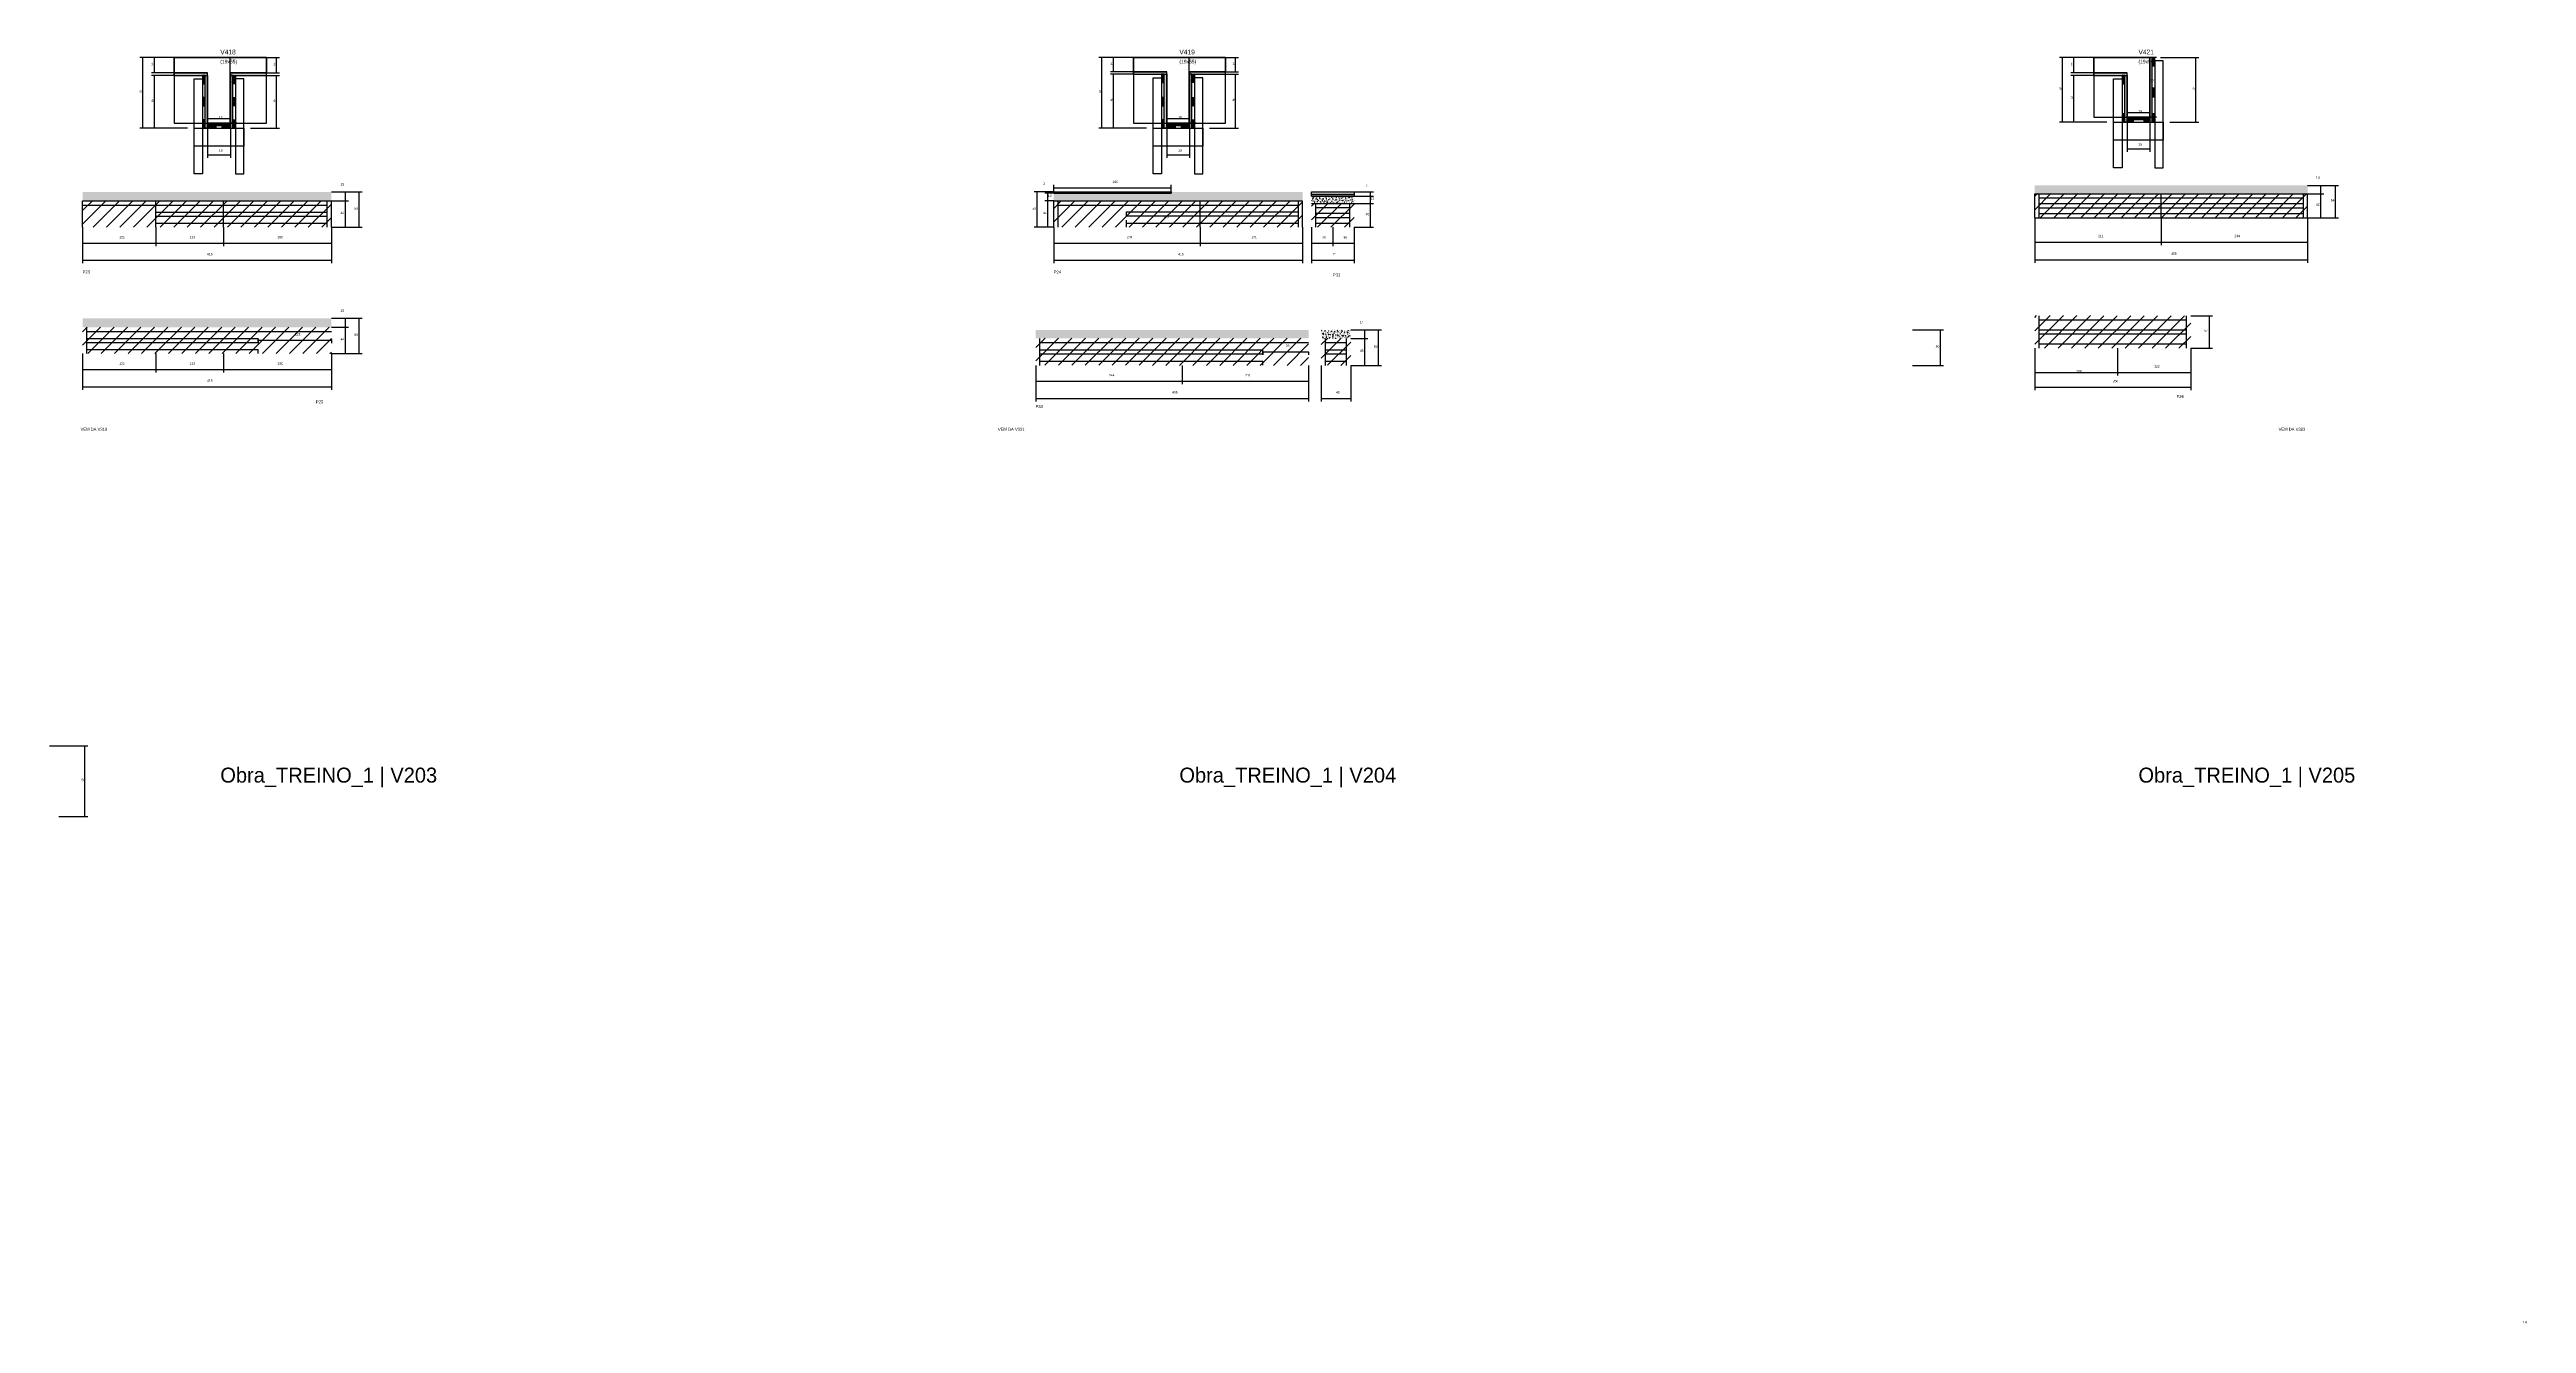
# Model space of a CAD drawing. Header units: metres. Extents: x -65046 to 21926, y -45195 to 1016.
# Drawn here: x 10915 to 15047, y -10912 to -8787 of the extents above; entities that cross this region are included whole.
import ezdxf

# ---------------------------------------------------------------- set-up
doc = ezdxf.new("R2010")
doc.units = ezdxf.units.M
for name, color, linetype in [('CONCRETO', 251, 'Continuous'), ('COTA', 241, 'Continuous'), ('Hachura', 253, 'Continuous'), ('LABEL_ID', 3, 'Continuous'), ('Madeira', 126, 'Continuous'), ('NOMENCLATURA', 7, 'Continuous'), ('Painéis', 200, 'Continuous'), ('REAPROVEITAMENTO', 251, 'Continuous'), ('SARR_2.2x7', 40, 'Continuous'), ('SARR_3.5x7', 81, 'Continuous'), ('SARR_EDITAR', 141, 'Continuous'), ('Texto Seção', 7, 'Continuous')]:
    doc.layers.add(name, color=color, linetype=linetype)

msp = doc.modelspace()

# ---------------------------------------------------------------- hatches: boundary and pattern name
at = {"layer": 'COTA'}
h = msp.add_hatch(dxfattribs=at)
h.set_pattern_fill('AR-CONC', scale=0.03)
h.paths.add_polyline_path([(11385.3, -9039.5), (11385.3, -9024.5), (11385.3, -9024.5), (10970.1, -9024.5), (10970.1, -9024.5), (10970.3, -9039.5), (10970.3, -9039.5), (11385.3, -9039.5)])
h = msp.add_hatch(dxfattribs=at)
h.set_pattern_fill('AR-CONC', scale=0.03)
h.paths.add_polyline_path([(12786.5, -9026.5), (12590.5, -9026.5), (12590.5, -9026.5), (12590.5, -9039.5), (12590.5, -9039.5), (13005.5, -9039.5), (13005.5, -9039.5), (13005.5, -9024.5), (13005.5, -9024.5), (12786.5, -9024.5), (12786.5, -9024.5), (12786.5, -9026.5)])
h = msp.add_hatch(dxfattribs=at)
h.set_pattern_fill('AR-CONC', scale=0.03)
h.paths.add_polyline_path([(13091.5, -9043.5), (13091.5, -9031.5), (13091.5, -9031.5), (13020.5, -9031.5), (13020.5, -9031.5), (13020.5, -9043.5), (13020.5, -9043.5), (13091.5, -9043.5)])
h = msp.add_hatch(dxfattribs=at)
h.set_pattern_fill('AR-CONC', scale=0.03)
h.paths.add_polyline_path([(14682.1, -9027.5), (14682.1, -9013.5), (14682.1, -9013.5), (14227.1, -9013.5), (14227.1, -9013.5), (14227.1, -9027.5), (14227.1, -9027.5), (14682.1, -9027.5)])
h = msp.add_hatch(dxfattribs=at)
h.set_pattern_fill('AR-CONC', scale=0.03)
h.paths.add_polyline_path([(11385.3, -9250.3), (11385.3, -9235.3), (11385.3, -9235.3), (10970.1, -9235.3), (10970.1, -9235.3), (10970.3, -9250.3), (10970.3, -9250.3), (11385.3, -9250.3)])
h = msp.add_hatch(dxfattribs=at)
h.set_pattern_fill('AR-CONC', scale=0.03)
h.paths.add_polyline_path([(13015.4, -9268.8), (13015.4, -9254.8), (13015.4, -9254.8), (12560.1, -9254.8), (12560.1, -9254.8), (12560.4, -9268.8), (12560.4, -9268.8), (13015.4, -9268.8)])
h = msp.add_hatch(dxfattribs=at)
h.set_pattern_fill('AR-CONC', scale=0.03)
h.paths.add_polyline_path([(13085.8, -9268.8), (13085.8, -9254.8), (13085.8, -9254.8), (13036.8, -9254.8), (13036.8, -9254.8), (13036.8, -9268.8), (13036.8, -9268.8), (13085.8, -9268.8)])
at = {"layer": 'Hachura'}
h = msp.add_hatch(color=8, dxfattribs=at)
h.dxf.hatch_style = 1
h.paths.add_polyline_path([(14423, -8800), (14419, -8800), (14419, -8800), (14419, -8908), (14419, -8908), (14423, -8908), (14423, -8908), (14423, -8800)])
h = msp.add_hatch(dxfattribs=at)
h.set_pattern_fill('ANSI31', scale=0.5)
h.paths.add_polyline_path([(14423, -8814), (14427.4, -8814), (14427.4, -8814), (14427.4, -8800), (14427.4, -8800), (14423, -8800), (14423, -8800), (14423, -8814)])
h = msp.add_hatch(color=8, dxfattribs=at)
h.dxf.hatch_style = 1
h.paths.add_polyline_path([(11178.8, -8830), (11178.8, -8826), (11178.8, -8826), (11123.2, -8826), (11123.2, -8826), (11123.2, -8830), (11123.2, -8830), (11178.8, -8830)])
h = msp.add_hatch(dxfattribs=at)
h.set_pattern_fill('ANSI31', scale=0.5)
h.paths.add_polyline_path([(11170.4, -8844), (11174.8, -8844), (11174.8, -8844), (11174.8, -8830), (11174.8, -8830), (11170.4, -8830), (11170.4, -8830), (11170.4, -8844)])
h = msp.add_hatch(color=8, dxfattribs=at)
h.dxf.hatch_style = 1
h.paths.add_polyline_path([(11174.8, -8830), (11178.8, -8830), (11178.8, -8830), (11178.8, -8918), (11178.8, -8918), (11174.8, -8918), (11174.8, -8918), (11174.8, -8830)])
h = msp.add_hatch(color=8, dxfattribs=at)
h.dxf.hatch_style = 1
h.paths.add_polyline_path([(11276.8, -8830), (11276.8, -8826), (11276.8, -8826), (11216.8, -8826), (11216.8, -8826), (11216.8, -8830), (11216.8, -8830), (11276.8, -8830)])
h = msp.add_hatch(color=8, dxfattribs=at)
h.dxf.hatch_style = 1
h.paths.add_polyline_path([(11220.8, -8828), (11216.8, -8828), (11216.8, -8828), (11216.8, -8918), (11216.8, -8918), (11220.8, -8918), (11220.8, -8918), (11220.8, -8828)])
h = msp.add_hatch(dxfattribs=at)
h.set_pattern_fill('ANSI31', scale=0.5)
h.paths.add_polyline_path([(11225.2, -8844), (11220.8, -8844), (11220.8, -8844), (11220.8, -8830), (11220.8, -8830), (11225.2, -8830), (11225.2, -8830), (11225.2, -8844)])
h = msp.add_hatch(color=8, dxfattribs=at)
h.dxf.hatch_style = 1
h.paths.add_polyline_path([(12778.8, -8828), (12778.8, -8824), (12778.8, -8824), (12723.2, -8824), (12723.2, -8824), (12723.2, -8828), (12723.2, -8828), (12778.8, -8828)])
h = msp.add_hatch(dxfattribs=at)
h.set_pattern_fill('ANSI31', scale=0.5)
h.paths.add_polyline_path([(12770.4, -8842), (12774.8, -8842), (12774.8, -8842), (12774.8, -8828), (12774.8, -8828), (12770.4, -8828), (12770.4, -8828), (12770.4, -8842)])
h = msp.add_hatch(color=8, dxfattribs=at)
h.dxf.hatch_style = 1
h.paths.add_polyline_path([(12774.8, -8828), (12778.8, -8828), (12778.8, -8828), (12778.8, -8918), (12778.8, -8918), (12774.8, -8918), (12774.8, -8918), (12774.8, -8828)])
h = msp.add_hatch(color=8, dxfattribs=at)
h.dxf.hatch_style = 1
h.paths.add_polyline_path([(12876.8, -8828), (12876.8, -8824), (12876.8, -8824), (12816.8, -8824), (12816.8, -8824), (12816.8, -8828), (12816.8, -8828), (12876.8, -8828)])
h = msp.add_hatch(color=8, dxfattribs=at)
h.dxf.hatch_style = 1
h.paths.add_polyline_path([(12820.8, -8828), (12816.8, -8828), (12816.8, -8828), (12816.8, -8918), (12816.8, -8918), (12820.8, -8918), (12820.8, -8918), (12820.8, -8828)])
h = msp.add_hatch(dxfattribs=at)
h.set_pattern_fill('ANSI31', scale=0.5)
h.paths.add_polyline_path([(12825.2, -8842), (12820.8, -8842), (12820.8, -8842), (12820.8, -8828), (12820.8, -8828), (12825.2, -8828), (12825.2, -8828), (12825.2, -8842)])
h = msp.add_hatch(color=8, dxfattribs=at)
h.dxf.hatch_style = 1
h.paths.add_polyline_path([(14381, -8830), (14381, -8826), (14381, -8826), (14325.4, -8826), (14325.4, -8826), (14325.4, -8830), (14325.4, -8830), (14381, -8830)])
h = msp.add_hatch(dxfattribs=at)
h.set_pattern_fill('ANSI31', scale=0.5)
h.paths.add_polyline_path([(14372.6, -8844), (14377, -8844), (14377, -8844), (14377, -8830), (14377, -8830), (14372.6, -8830), (14372.6, -8830), (14372.6, -8844)])
h = msp.add_hatch(color=8, dxfattribs=at)
h.dxf.hatch_style = 1
h.paths.add_polyline_path([(14381, -8830), (14377, -8830), (14377, -8830), (14377, -8908), (14377, -8908), (14381, -8908), (14381, -8908), (14381, -8830)])
h = msp.add_hatch(dxfattribs=at)
h.set_pattern_fill('ANSI31', scale=0.5)
h.paths.add_polyline_path([(11170.4, -8881), (11174.8, -8881), (11174.8, -8881), (11174.8, -8867), (11174.8, -8867), (11170.4, -8867), (11170.4, -8867), (11170.4, -8881)])
h = msp.add_hatch(dxfattribs=at)
h.set_pattern_fill('ANSI31', scale=0.5)
h.paths.add_polyline_path([(11225.2, -8881), (11220.8, -8881), (11220.8, -8881), (11220.8, -8867), (11220.8, -8867), (11225.2, -8867), (11225.2, -8867), (11225.2, -8881)])
h = msp.add_hatch(dxfattribs=at)
h.set_pattern_fill('ANSI31', scale=0.5)
h.paths.add_polyline_path([(12770.4, -8881), (12774.8, -8881), (12774.8, -8881), (12774.8, -8867), (12774.8, -8867), (12770.4, -8867), (12770.4, -8867), (12770.4, -8881)])
h = msp.add_hatch(dxfattribs=at)
h.set_pattern_fill('ANSI31', scale=0.5)
h.paths.add_polyline_path([(12825.2, -8881), (12820.8, -8881), (12820.8, -8881), (12820.8, -8867), (12820.8, -8867), (12825.2, -8867), (12825.2, -8867), (12825.2, -8881)])
h = msp.add_hatch(dxfattribs=at)
h.set_pattern_fill('ANSI31', scale=0.5)
h.paths.add_polyline_path([(14423, -8865.6), (14427.4, -8865.6), (14427.4, -8865.6), (14427.4, -8851.6), (14427.4, -8851.6), (14423, -8851.6), (14423, -8851.6), (14423, -8865.6)])
h = msp.add_hatch(dxfattribs=at)
h.set_pattern_fill('ANSI31', scale=0.5)
h.paths.add_polyline_path([(11170.4, -8918), (11174.8, -8918), (11174.8, -8918), (11174.8, -8904), (11174.8, -8904), (11170.4, -8904), (11170.4, -8904), (11170.4, -8918)])
h = msp.add_hatch(color=8, dxfattribs=at)
h.dxf.hatch_style = 1
h.paths.add_polyline_path([(11216.8, -8913.6), (11216.8, -8910), (11216.8, -8910), (11178.8, -8910), (11178.8, -8910), (11178.8, -8913.6), (11178.8, -8913.6), (11216.8, -8913.6)])
h = msp.add_hatch(dxfattribs=at)
h.set_pattern_fill('ANSI31', scale=0.5)
h.paths.add_polyline_path([(11178.8, -8918), (11178.8, -8913.6), (11178.8, -8913.6), (11192.8, -8913.6), (11192.8, -8913.6), (11192.8, -8918), (11192.8, -8918), (11178.8, -8918)])
h = msp.add_hatch(dxfattribs=at)
h.set_pattern_fill('ANSI31', scale=0.5)
h.paths.add_polyline_path([(11216.8, -8918), (11216.8, -8913.6), (11216.8, -8913.6), (11202.8, -8913.6), (11202.8, -8913.6), (11202.8, -8918), (11202.8, -8918), (11216.8, -8918)])
h = msp.add_hatch(dxfattribs=at)
h.set_pattern_fill('ANSI31', scale=0.5)
h.paths.add_polyline_path([(11225.2, -8918), (11220.8, -8918), (11220.8, -8918), (11220.8, -8904), (11220.8, -8904), (11225.2, -8904), (11225.2, -8904), (11225.2, -8918)])
h = msp.add_hatch(dxfattribs=at)
h.set_pattern_fill('ANSI31', scale=0.5)
h.paths.add_polyline_path([(12770.4, -8918), (12774.8, -8918), (12774.8, -8918), (12774.8, -8904), (12774.8, -8904), (12770.4, -8904), (12770.4, -8904), (12770.4, -8918)])
h = msp.add_hatch(color=8, dxfattribs=at)
h.dxf.hatch_style = 1
h.paths.add_polyline_path([(12816.8, -8913.6), (12816.8, -8910), (12816.8, -8910), (12778.8, -8910), (12778.8, -8910), (12778.8, -8913.6), (12778.8, -8913.6), (12816.8, -8913.6)])
h = msp.add_hatch(dxfattribs=at)
h.set_pattern_fill('ANSI31', scale=0.5)
h.paths.add_polyline_path([(12778.8, -8918), (12778.8, -8913.6), (12778.8, -8913.6), (12792.8, -8913.6), (12792.8, -8913.6), (12792.8, -8918), (12792.8, -8918), (12778.8, -8918)])
h = msp.add_hatch(dxfattribs=at)
h.set_pattern_fill('ANSI31', scale=0.5)
h.paths.add_polyline_path([(12816.8, -8918), (12816.8, -8913.6), (12816.8, -8913.6), (12802.8, -8913.6), (12802.8, -8913.6), (12802.8, -8918), (12802.8, -8918), (12816.8, -8918)])
h = msp.add_hatch(dxfattribs=at)
h.set_pattern_fill('ANSI31', scale=0.5)
h.paths.add_polyline_path([(12825.2, -8918), (12820.8, -8918), (12820.8, -8918), (12820.8, -8904), (12820.8, -8904), (12825.2, -8904), (12825.2, -8904), (12825.2, -8918)])
h = msp.add_hatch(dxfattribs=at)
h.set_pattern_fill('ANSI31', scale=0.5)
h.paths.add_polyline_path([(14372.6, -8908), (14377, -8908), (14377, -8908), (14377, -8894), (14377, -8894), (14372.6, -8894), (14372.6, -8894), (14372.6, -8908)])
h = msp.add_hatch(color=8, dxfattribs=at)
h.dxf.hatch_style = 1
h.paths.add_polyline_path([(14419, -8903.6), (14419, -8900), (14419, -8900), (14381, -8900), (14381, -8900), (14381, -8903.6), (14381, -8903.6), (14419, -8903.6)])
h = msp.add_hatch(dxfattribs=at)
h.set_pattern_fill('ANSI31', scale=0.5)
h.paths.add_polyline_path([(14381, -8908), (14381, -8903.6), (14381, -8903.6), (14391, -8903.6), (14391, -8903.6), (14391, -8908), (14391, -8908), (14381, -8908)])
h = msp.add_hatch(dxfattribs=at)
h.set_pattern_fill('ANSI31', scale=0.5)
h.paths.add_polyline_path([(14419, -8908), (14419, -8903.6), (14419, -8903.6), (14409, -8903.6), (14409, -8903.6), (14409, -8908), (14409, -8908), (14419, -8908)])
h = msp.add_hatch(dxfattribs=at)
h.set_pattern_fill('ANSI31', scale=0.5)
h.paths.add_polyline_path([(14423, -8908), (14427.4, -8908), (14427.4, -8908), (14427.4, -8894), (14427.4, -8894), (14423, -8894), (14423, -8894), (14423, -8908)])
at = {"layer": 'REAPROVEITAMENTO'}
h = msp.add_hatch(dxfattribs=at)
h.set_pattern_fill('ANSI31', scale=5)
h.paths.add_polyline_path([(11385.3, -9083.4), (11385.3, -9039.4), (11385.3, -9039.4), (10970.3, -9039.2), (10970.3, -9039.2), (10970.3, -9083.2), (10970.3, -9083.2), (11385.3, -9083.4)])
h = msp.add_hatch(dxfattribs=at)
h.set_pattern_fill('ANSI31', scale=5)
h.paths.add_polyline_path([(13005.5, -9083.5), (13005.5, -9039.5), (13005.5, -9039.5), (12590.5, -9039.5), (12590.5, -9039.5), (12590.5, -9083.5), (12590.5, -9083.5), (13005.5, -9083.5)])
h = msp.add_hatch(dxfattribs=at)
h.set_pattern_fill('ANSI31', scale=5)
h.paths.add_polyline_path([(13091.5, -9083.5), (13091.5, -9043.6), (13091.5, -9043.6), (13020.5, -9043.4), (13020.5, -9043.4), (13020.5, -9083.4), (13020.5, -9083.4), (13091.5, -9083.5)])
h = msp.add_hatch(dxfattribs=at)
h.set_pattern_fill('ANSI31', scale=5)
h.paths.add_polyline_path([(14227.1, -9067.4), (14227.1, -9027.3), (14227.1, -9027.3), (14682.1, -9027.5), (14682.1, -9027.5), (14682.1, -9067.6), (14682.1, -9067.6), (14227.1, -9067.4)])
h = msp.add_hatch(dxfattribs=at)
h.set_pattern_fill('ANSI31', scale=5)
h.paths.add_polyline_path([(11385.3, -9294.3), (11385.3, -9250.3), (11385.3, -9250.3), (10970.3, -9250.1), (10970.3, -9250.1), (10970.3, -9294.1), (10970.3, -9294.1), (11385.3, -9294.3)])
h = msp.add_hatch(dxfattribs=at)
h.set_pattern_fill('ANSI31', scale=5)
h.paths.add_polyline_path([(14227.1, -9284.9), (14227.1, -9230.8), (14227.1, -9230.8), (14487.1, -9231.1), (14487.1, -9231.1), (14487.1, -9285.2), (14487.1, -9285.2), (14227.1, -9284.9)])
h = msp.add_hatch(dxfattribs=at)
h.set_pattern_fill('ANSI31', scale=5)
h.paths.add_polyline_path([(13015.4, -9313.9), (13015.4, -9268.7), (13015.4, -9268.7), (12560.4, -9268.5), (12560.4, -9268.5), (12560.4, -9313.7), (12560.4, -9313.7), (13015.4, -9313.9)])
h = msp.add_hatch(dxfattribs=at)
h.set_pattern_fill('ANSI31', scale=5)
h.paths.add_polyline_path([(13085.8, -9313.9), (13085.8, -9268.7), (13085.8, -9268.7), (13036.8, -9268.5), (13036.8, -9268.5), (13036.8, -9313.7), (13036.8, -9313.7), (13085.8, -9313.9)])

# ---------------------------------------------------------------- linework, layer by layer
at = {"layer": 'CONCRETO'}
for points in [[(11123.2, -8826), (11123.2, -8800), (11276.8, -8800), (11276.8, -8826), (11216.8, -8826), (11216.8, -8910), (11178.8, -8910), (11178.8, -8826)], [(11123.2, -8910), (11276.8, -8910), (11276.8, -8800), (11123.2, -8800)], [(12723.2, -8824), (12723.2, -8800), (12876.8, -8800), (12876.8, -8824), (12816.8, -8824), (12816.8, -8910), (12778.8, -8910), (12778.8, -8824)], [(12723.2, -8910), (12876.8, -8910), (12876.8, -8800), (12723.2, -8800)], [(14325.4, -8826), (14325.4, -8800), (14381, -8800), (14381, -8800), (14419, -8800), (14419, -8900), (14381, -8900), (14381, -8826)], [(14325.4, -8900), (14419, -8900), (14419, -8800), (14325.4, -8800)]]:
    msp.add_lwpolyline(points, close=True, dxfattribs=at)
at = {"layer": 'COTA'}
for p, q in [((11123.2, -8800), (11065.8, -8800)), ((11070.8, -8918), (11070.8, -8800)), ((11123.2, -8800), (11085.1, -8800)), ((11090.1, -8826), (11090.1, -8800)), ((11227.8, -8800), (11211.3, -8800)), ((11216.3, -8910), (11216.3, -8800)), ((11276.8, -8800), (11298.7, -8800)), ((11293.7, -8826), (11293.7, -8800)), ((12723.2, -8800), (12665.8, -8800)), ((12670.8, -8918), (12670.8, -8800)), ((12723.2, -8800), (12685.1, -8800)), ((12690.1, -8824), (12690.1, -8800)), ((12827.8, -8800), (12811.3, -8800)), ((12816.3, -8910), (12816.3, -8800)), ((12876.8, -8800), (12898.7, -8800)), ((12893.7, -8824), (12893.7, -8800)), ((14373, -8800), (14268, -8800)), ((14273, -8908), (14273, -8800)), ((14325.4, -8800), (14287.3, -8800)), ((14292.3, -8826), (14292.3, -8800)), ((14430, -8800), (14414, -8800)), ((14419, -8900), (14419, -8800)), ((14437, -8800), (14500.8, -8800)), ((14495.8, -8908), (14495.8, -8800)), ((11123.2, -8826), (11085.1, -8826)), ((11123.2, -8830), (11085.1, -8830)), ((11090.1, -8918), (11090.1, -8830)), ((11276.8, -8826), (11298.7, -8826)), ((11276.8, -8830), (11298.7, -8830)), ((11293.7, -8918), (11293.7, -8830)), ((12723.2, -8824), (12685.1, -8824)), ((12723.2, -8828), (12685.1, -8828)), ((12690.1, -8918), (12690.1, -8828)), ((12876.8, -8824), (12898.7, -8824)), ((12876.8, -8828), (12898.7, -8828)), ((12893.7, -8918), (12893.7, -8828)), ((14325.4, -8826), (14287.3, -8826)), ((14325.4, -8830), (14287.3, -8830)), ((14292.3, -8908), (14292.3, -8830)), ((11145.2, -8918), (11065.8, -8918)), ((11145.2, -8918), (11085.1, -8918)), ((11178.8, -8918), (11178.8, -8897)), ((11178.8, -8902), (11216.8, -8902)), ((11178.8, -8918), (11178.8, -8967.7)), ((11227.8, -8910), (11211.3, -8910)), ((11216.8, -8918), (11216.8, -8897)), ((11216.8, -8918), (11216.8, -8967.7)), ((11250.4, -8918), (11298.7, -8918)), ((12745.2, -8918), (12665.8, -8918)), ((12745.2, -8918), (12685.1, -8918)), ((12778.8, -8918), (12778.8, -8897)), ((12778.8, -8902), (12816.8, -8902)), ((12778.8, -8918), (12778.8, -8967.7)), ((12827.8, -8910), (12811.3, -8910)), ((12816.8, -8918), (12816.8, -8897)), ((12816.8, -8918), (12816.8, -8967.7)), ((12850.4, -8918), (12898.7, -8918)), ((14347.4, -8908), (14268, -8908)), ((14347.4, -8908), (14287.3, -8908)), ((14381, -8908), (14381, -8887)), ((14381, -8892), (14419, -8892)), ((14381, -8908), (14381, -8957.7)), ((14430, -8900), (14414, -8900)), ((14419, -8908), (14419, -8887)), ((14419, -8908), (14419, -8957.7)), ((14452.6, -8908), (14500.8, -8908)), ((11178.8, -8962.7), (11216.8, -8962.7)), ((12778.8, -8962.7), (12816.8, -8962.7)), ((14381, -8952.7), (14419, -8952.7)), ((11385.3, -9024.5), (11413.7, -9024.5)), ((11385.3, -9024.5), (11436.8, -9024.5)), ((11385.3, -9039.5), (11413.7, -9039.5)), ((11385.3, -9039.5), (11413.7, -9039.5)), ((11408.7, -9039.5), (11408.7, -9024.5)), ((11408.7, -9083.5), (11408.7, -9039.5)), ((11431.8, -9083.5), (11431.8, -9024.5)), ((12590.5, -9024.5), (12557.8, -9024.5)), ((12562.8, -9083.5), (12562.8, -9024.5)), ((12590.5, -9024.5), (12575.8, -9024.5)), ((12590.5, -9026.5), (12575.8, -9026.5)), ((12590.5, -9026.5), (12575.8, -9026.5)), ((12590.5, -9039.5), (12575.8, -9039.5)), ((12590.5, -9039.5), (12575.8, -9039.5)), ((12580.8, -9026.5), (12580.8, -9024.5)), ((12580.8, -9039.5), (12580.8, -9026.5)), ((12580.8, -9083.5), (12580.8, -9039.5)), ((12590.5, -9024.5), (12590.5, -9012.8)), ((12590.5, -9017.8), (12786.5, -9017.8)), ((12786.5, -9024.5), (12786.5, -9012.8)), ((13091.5, -9024.5), (13123.8, -9024.5)), ((13091.5, -9031.5), (13123.8, -9031.5)), ((13091.5, -9031.5), (13123.8, -9031.5)), ((13091.5, -9043.5), (13123.8, -9043.5)), ((13091.5, -9043.5), (13123.8, -9043.5)), ((13118.8, -9031.5), (13118.8, -9024.5)), ((13118.8, -9043.5), (13118.8, -9031.5)), ((13118.8, -9083.5), (13118.8, -9043.5)), ((14682.1, -9013.5), (14709.2, -9013.5)), ((14682.1, -9013.5), (14733.9, -9013.5)), ((14682.1, -9027.5), (14709.2, -9027.5)), ((14682.1, -9027.5), (14709.2, -9027.5)), ((14704.2, -9027.5), (14704.2, -9013.5)), ((14704.2, -9067.5), (14704.2, -9027.5)), ((14728.9, -9067.5), (14728.9, -9013.5)), ((10970.3, -9083.5), (10970.3, -9115)), ((10970.3, -9083.5), (10970.3, -9143.5)), ((11092.3, -9083.5), (11092.3, -9115)), ((11092.3, -9083.5), (11092.3, -9115)), ((11205.3, -9083.5), (11205.3, -9115)), ((11205.3, -9083.5), (11205.3, -9115)), ((11385.3, -9083.5), (11385.3, -9115)), ((11385.3, -9083.5), (11385.3, -9143.5)), ((11385.3, -9083.5), (11413.7, -9083.5)), ((11385.3, -9083.5), (11436.8, -9083.5)), ((12590.5, -9083.5), (12557.8, -9083.5)), ((12590.5, -9083.5), (12575.8, -9083.5)), ((12590.5, -9083.5), (12590.5, -9115)), ((12590.5, -9083.5), (12590.5, -9143.5)), ((12711.5, -9076.5), (12711.5, -9071.5)), ((12711.5, -9076.5), (12834.5, -9076.5)), ((12834.5, -9076.5), (12834.5, -9071.5)), ((12834.5, -9083.5), (12834.5, -9115)), ((12834.5, -9083.5), (12834.5, -9115)), ((13005.5, -9083.5), (13005.5, -9115)), ((13005.5, -9083.5), (13005.5, -9143.5)), ((13020.5, -9083.5), (13020.5, -9115)), ((13020.5, -9083.5), (13020.5, -9143.5)), ((13056, -9083.5), (13056, -9115)), ((13056, -9083.5), (13056, -9115)), ((13091.5, -9083.5), (13091.5, -9115)), ((13091.5, -9083.5), (13091.5, -9143.5)), ((13091.5, -9083.5), (13123.8, -9083.5)), ((14227.1, -9067.5), (14227.1, -9113.1)), ((14227.1, -9067.5), (14227.1, -9142.6)), ((14438.1, -9067.5), (14438.1, -9113.1)), ((14438.1, -9067.5), (14438.1, -9113.1)), ((14682.1, -9067.5), (14682.1, -9113.1)), ((14682.1, -9067.5), (14682.1, -9142.6)), ((14682.1, -9067.5), (14709.2, -9067.5)), ((14682.1, -9067.5), (14733.9, -9067.5)), ((10970.3, -9110), (11092.3, -9110)), ((11092.3, -9110), (11205.3, -9110)), ((11205.3, -9110), (11385.3, -9110)), ((12590.5, -9110), (12834.5, -9110)), ((12834.5, -9110), (13005.5, -9110)), ((13020.5, -9110), (13056, -9110)), ((13056, -9110), (13091.5, -9110)), ((14227.1, -9108.1), (14438.1, -9108.1)), ((14438.1, -9108.1), (14682.1, -9108.1)), ((10970.3, -9138.5), (11385.3, -9138.5)), ((12590.5, -9138.5), (13005.5, -9138.5)), ((13020.5, -9138.5), (13091.5, -9138.5)), ((14227.1, -9137.6), (14682.1, -9137.6)), ((11385.3, -9235.3), (11413.7, -9235.3)), ((11385.3, -9235.3), (11436.8, -9235.3)), ((11385.3, -9250.3), (11413.7, -9250.3)), ((11385.3, -9250.3), (11413.7, -9250.3)), ((11408.7, -9250.3), (11408.7, -9235.3)), ((11408.7, -9294.3), (11408.7, -9250.3)), ((11431.8, -9294.3), (11431.8, -9235.3)), ((13085.8, -9254.8), (13114.2, -9254.8)), ((13085.8, -9254.8), (13137.3, -9254.8)), ((13109.2, -9268.8), (13109.2, -9254.8)), ((13132.3, -9313.8), (13132.3, -9254.8)), ((14023.3, -9254.8), (14074.8, -9254.8)), ((14069.8, -9313.8), (14069.8, -9254.8)), ((14487.1, -9231.1), (14523.3, -9231.1)), ((14518.3, -9285.1), (14518.3, -9231.1)), ((10970.3, -9294.3), (10970.3, -9325.9)), ((10970.3, -9294.3), (10970.3, -9354.4)), ((11092.3, -9294.3), (11092.3, -9325.9)), ((11092.3, -9294.3), (11092.3, -9325.9)), ((11205.3, -9294.3), (11205.3, -9325.9)), ((11205.3, -9294.3), (11205.3, -9325.9)), ((11263.3, -9270.6), (11263.3, -9276.8)), ((11263.3, -9271.8), (11385.3, -9271.8)), ((11385.3, -9270.6), (11385.3, -9276.8)), ((11385.3, -9294.3), (11385.3, -9325.9)), ((11385.3, -9294.3), (11385.3, -9354.4)), ((11385.3, -9294.3), (11413.7, -9294.3)), ((11385.3, -9294.3), (11436.8, -9294.3)), ((12939.4, -9291.3), (12939.4, -9296.5)), ((12939.4, -9291.5), (13015.4, -9291.5)), ((13015.4, -9291.3), (13015.4, -9296.5)), ((13085.8, -9268.8), (13114.2, -9268.8)), ((13085.8, -9268.8), (13114.2, -9268.8)), ((13109.2, -9313.8), (13109.2, -9268.8)), ((14227.1, -9285.1), (14227.1, -9330.6)), ((14227.1, -9285.1), (14227.1, -9355.1)), ((14365.1, -9285.1), (14365.1, -9330.6)), ((14365.1, -9285.1), (14365.1, -9330.6)), ((14487.1, -9285.1), (14487.1, -9330.6)), ((14487.1, -9285.1), (14487.1, -9355.1)), ((14487.1, -9285.1), (14523.3, -9285.1)), ((10970.3, -9320.9), (11092.3, -9320.9)), ((11092.3, -9320.9), (11205.3, -9320.9)), ((11205.3, -9320.9), (11385.3, -9320.9)), ((12560.4, -9313.8), (12560.4, -9345.3)), ((12560.4, -9313.8), (12560.4, -9373.9)), ((12804.4, -9313.8), (12804.4, -9345.3)), ((12804.4, -9313.8), (12804.4, -9345.3)), ((13015.4, -9313.8), (13015.4, -9345.3)), ((13015.4, -9313.8), (13015.4, -9373.9)), ((13036.8, -9313.8), (13036.8, -9373.9)), ((13085.8, -9313.8), (13114.2, -9313.8)), ((13085.8, -9313.8), (13137.3, -9313.8)), ((13085.8, -9313.8), (13085.8, -9373.9)), ((14023.3, -9313.8), (14074.8, -9313.8)), ((14227.1, -9325.6), (14365.1, -9325.6)), ((14365.1, -9325.6), (14487.1, -9325.6)), ((10970.3, -9349.4), (11385.3, -9349.4)), ((12560.4, -9340.3), (12804.4, -9340.3)), ((12560.4, -9368.9), (13015.4, -9368.9)), ((12804.4, -9340.3), (13015.4, -9340.3)), ((13036.8, -9368.9), (13085.8, -9368.9)), ((14227.1, -9350.1), (14487.1, -9350.1)), ((10915.1, -9948.6), (10979, -9948.6)), ((10974, -10066.6), (10974, -9948.6)), ((10930.7, -10066.6), (10979, -10066.6))]:
    msp.add_line(p, q, dxfattribs=at)
at = {"layer": 'Madeira'}
for points in [[(14423, -8814), (14427.4, -8814), (14427.4, -8800), (14423, -8800)], [(11170.4, -8844), (11174.8, -8844), (11174.8, -8830), (11170.4, -8830)], [(11225.2, -8844), (11220.8, -8844), (11220.8, -8830), (11225.2, -8830)], [(12770.4, -8842), (12774.8, -8842), (12774.8, -8828), (12770.4, -8828)], [(12825.2, -8842), (12820.8, -8842), (12820.8, -8828), (12825.2, -8828)], [(14372.6, -8844), (14377, -8844), (14377, -8830), (14372.6, -8830)], [(11170.4, -8881), (11174.8, -8881), (11174.8, -8867), (11170.4, -8867)], [(11225.2, -8881), (11220.8, -8881), (11220.8, -8867), (11225.2, -8867)], [(12770.4, -8881), (12774.8, -8881), (12774.8, -8867), (12770.4, -8867)], [(12825.2, -8881), (12820.8, -8881), (12820.8, -8867), (12825.2, -8867)], [(14423, -8865.6), (14427.4, -8865.6), (14427.4, -8851.6), (14423, -8851.6)], [(11170.4, -8918), (11174.8, -8918), (11174.8, -8904), (11170.4, -8904)], [(11178.8, -8918), (11178.8, -8913.6), (11192.8, -8913.6), (11192.8, -8918)], [(11216.8, -8918), (11216.8, -8913.6), (11202.8, -8913.6), (11202.8, -8918)], [(11225.2, -8918), (11220.8, -8918), (11220.8, -8904), (11225.2, -8904)], [(12770.4, -8918), (12774.8, -8918), (12774.8, -8904), (12770.4, -8904)], [(12778.8, -8918), (12778.8, -8913.6), (12792.8, -8913.6), (12792.8, -8918)], [(12816.8, -8918), (12816.8, -8913.6), (12802.8, -8913.6), (12802.8, -8918)], [(12825.2, -8918), (12820.8, -8918), (12820.8, -8904), (12825.2, -8904)], [(14372.6, -8908), (14377, -8908), (14377, -8894), (14372.6, -8894)], [(14381, -8908), (14381, -8903.6), (14391, -8903.6), (14391, -8908)], [(14419, -8908), (14419, -8903.6), (14409, -8903.6), (14409, -8908)], [(14423, -8908), (14427.4, -8908), (14427.4, -8894), (14423, -8894)]]:
    msp.add_lwpolyline(points, close=True, dxfattribs=at)
at = {"layer": 'Painéis'}
for p, q in [((14419, -8908), (14419, -8800)), ((11123.2, -8826), (11178.8, -8826)), ((11123.2, -8830), (11123.2, -8826)), ((11178.8, -8830), (11178.8, -8826)), ((11178.8, -8918), (11178.8, -8830)), ((11216.8, -8826), (11276.8, -8826)), ((11216.8, -8830), (11216.8, -8826)), ((11216.8, -8918), (11216.8, -8830)), ((11276.8, -8830), (11276.8, -8826)), ((12723.2, -8824), (12778.8, -8824)), ((12723.2, -8828), (12723.2, -8824)), ((12778.8, -8828), (12778.8, -8824)), ((12778.8, -8918), (12778.8, -8828)), ((12816.8, -8824), (12876.8, -8824)), ((12816.8, -8828), (12816.8, -8824)), ((12816.8, -8918), (12816.8, -8828)), ((12876.8, -8828), (12876.8, -8824)), ((14325.4, -8826), (14381, -8826)), ((14325.4, -8830), (14325.4, -8826)), ((14381, -8830), (14381, -8826)), ((14381, -8908), (14381, -8830)), ((11178.8, -8910), (11216.8, -8910)), ((11178.8, -8913.6), (11178.8, -8910)), ((11216.8, -8913.6), (11216.8, -8910)), ((12778.8, -8910), (12816.8, -8910)), ((12778.8, -8913.6), (12778.8, -8910)), ((12816.8, -8913.6), (12816.8, -8910)), ((14381, -8900), (14419, -8900)), ((14381, -8903.6), (14381, -8900)), ((14419, -8903.6), (14419, -8900)), ((10970.3, -9039.5), (11385.3, -9039.5)), ((10970.3, -9083.5), (10970.3, -9039.5)), ((11092.3, -9083.5), (11092.3, -9039.5)), ((11205.3, -9083.5), (11205.3, -9039.5)), ((11385.3, -9083.5), (11385.3, -9039.5)), ((12590.5, -9024.5), (12786.5, -9024.5)), ((12590.5, -9026.5), (12786.5, -9026.5)), ((12590.5, -9039.5), (13005.5, -9039.5)), ((12590.5, -9083.5), (12590.5, -9039.5)), ((12834.5, -9083.5), (12834.5, -9039.5)), ((13005.5, -9083.5), (13005.5, -9039.5)), ((13020.5, -9024.5), (13091.5, -9024.5)), ((13020.5, -9031.5), (13091.5, -9031.5)), ((13020.5, -9043.5), (13091.5, -9043.5)), ((14227.1, -9027.5), (14682.1, -9027.5)), ((14227.1, -9067.5), (14227.1, -9027.5)), ((14438.1, -9067.5), (14438.1, -9027.5)), ((14682.1, -9067.5), (14682.1, -9027.5)), ((14227.1, -9067.5), (14682.1, -9067.5))]:
    msp.add_line(p, q, dxfattribs=at)
for points in [[(14423, -8800), (14419, -8800), (14419, -8908), (14423, -8908)], [(11178.8, -8830), (11178.8, -8826), (11123.2, -8826), (11123.2, -8830)], [(11174.8, -8830), (11178.8, -8830), (11178.8, -8918), (11174.8, -8918)], [(11276.8, -8830), (11276.8, -8826), (11216.8, -8826), (11216.8, -8830)], [(11220.8, -8830), (11216.8, -8830), (11216.8, -8918), (11220.8, -8918)], [(12778.8, -8828), (12778.8, -8824), (12723.2, -8824), (12723.2, -8828)], [(12774.8, -8828), (12778.8, -8828), (12778.8, -8918), (12774.8, -8918)], [(12876.8, -8828), (12876.8, -8824), (12816.8, -8824), (12816.8, -8828)], [(12820.8, -8828), (12816.8, -8828), (12816.8, -8918), (12820.8, -8918)], [(14381, -8830), (14381, -8826), (14325.4, -8826), (14325.4, -8830)], [(14377, -8830), (14381, -8830), (14381, -8908), (14377, -8908)], [(11216.8, -8913.6), (11216.8, -8910), (11178.8, -8910), (11178.8, -8913.6)], [(12816.8, -8913.6), (12816.8, -8910), (12778.8, -8910), (12778.8, -8913.6)], [(14419, -8903.6), (14419, -8900), (14381, -8900), (14381, -8903.6)], [(12590.5, -9024.5), (12786.5, -9024.5), (12786.5, -9026.5), (12590.5, -9026.5)], [(13091.5, -9031.5), (13020.5, -9031.5), (13020.5, -9024.5), (13091.5, -9024.5)]]:
    msp.add_lwpolyline(points, close=True, dxfattribs=at)
at = {"layer": 'SARR_2.2x7'}
for p, q in [((10970.3, -9046.5), (11092.3, -9046.5)), ((11092.3, -9046.5), (11205.3, -9046.5)), ((11205.3, -9046.5), (11378.4, -9046.5)), ((11378.4, -9083.5), (11378.4, -9039.5)), ((12597.5, -9083.5), (12597.5, -9039.5)), ((12597.5, -9046.5), (12834.5, -9046.5)), ((12834.5, -9046.5), (12998.6, -9046.5)), ((12998.6, -9083.5), (12998.6, -9039.5)), ((13020.5, -9028), (13091.5, -9028)), ((13027.4, -9083.5), (13027.4, -9043.5)), ((13084.5, -9083.5), (13084.5, -9043.5)), ((14234.1, -9067.5), (14234.1, -9027.5)), ((14234.1, -9034.5), (14675.1, -9034.5)), ((14234.1, -9044), (14438.1, -9044)), ((14438.1, -9044), (14675.1, -9044)), ((14675.1, -9067.5), (14675.1, -9027.5)), ((11092.3, -9058), (11205.3, -9058)), ((11092.3, -9065), (11205.3, -9065)), ((11092.3, -9076.5), (11205.3, -9076.5)), ((11205.3, -9058), (11378.4, -9058)), ((11205.3, -9065), (11378.4, -9065)), ((11205.3, -9076.5), (11378.4, -9076.5)), ((12711.5, -9057.5), (12834.5, -9057.5)), ((12711.5, -9064.5), (12711.5, -9057.5)), ((12711.5, -9064.5), (12834.5, -9064.5)), ((12711.5, -9076.5), (12834.5, -9076.5)), ((12711.5, -9083.5), (12711.5, -9076.5)), ((12834.5, -9057.5), (12998.6, -9057.5)), ((12834.5, -9064.5), (12998.6, -9064.5)), ((12834.5, -9076.5), (12998.6, -9076.5)), ((13027.4, -9050.5), (13056, -9050.5)), ((13027.4, -9059.9), (13056, -9059.9)), ((13027.4, -9066.9), (13056, -9066.9)), ((13027.4, -9076.5), (13056, -9076.5)), ((13056, -9050.5), (13084.5, -9050.5)), ((13056, -9059.9), (13084.5, -9059.9)), ((13056, -9066.9), (13084.5, -9066.9)), ((13056, -9076.5), (13084.5, -9076.5)), ((14234.1, -9051), (14438.1, -9051)), ((14234.1, -9060.5), (14675.1, -9060.5)), ((14438.1, -9051), (14675.1, -9051)), ((10977.3, -9294.3), (10977.3, -9250.3)), ((14234.1, -9285.1), (14234.1, -9231.1)), ((14234.1, -9238.1), (14365.1, -9238.1)), ((14234.1, -9254.3), (14365.1, -9254.3)), ((14365.1, -9238.1), (14480.1, -9238.1)), ((14365.1, -9254.3), (14480.1, -9254.3)), ((14480.1, -9285.1), (14480.1, -9231.1)), ((10977.3, -9257.3), (11092.3, -9257.3)), ((10977.3, -9268.8), (11092.3, -9268.8)), ((10977.3, -9275.8), (11092.3, -9275.8)), ((10977.3, -9287.3), (11092.3, -9287.3)), ((11092.3, -9257.3), (11205.3, -9257.3)), ((11092.3, -9268.8), (11205.3, -9268.8)), ((11092.3, -9275.8), (11205.3, -9275.8)), ((11092.3, -9287.3), (11205.3, -9287.3)), ((11205.3, -9257.3), (11385.3, -9257.3)), ((11205.3, -9268.8), (11263.3, -9268.8)), ((11205.3, -9275.8), (11263.3, -9275.8)), ((11205.3, -9287.3), (11263.3, -9287.3)), ((11263.3, -9275.8), (11263.3, -9268.8)), ((11263.3, -9294.3), (11263.3, -9287.3)), ((12567.3, -9313.8), (12567.3, -9268.8)), ((12567.3, -9275.8), (12804.4, -9275.8)), ((12567.3, -9287.8), (12804.4, -9287.8)), ((12567.3, -9294.8), (12804.4, -9294.8)), ((12804.4, -9275.8), (13015.4, -9275.8)), ((12804.4, -9287.8), (12939.4, -9287.8)), ((12804.4, -9294.8), (12939.4, -9294.8)), ((12939.4, -9294.8), (12939.4, -9287.8)), ((13043.7, -9313.8), (13043.7, -9268.8)), ((13043.7, -9275.8), (13078.8, -9275.8)), ((13043.7, -9287.8), (13078.8, -9287.8)), ((13043.7, -9294.8), (13078.8, -9294.8)), ((13078.8, -9313.8), (13078.8, -9268.8)), ((14234.1, -9261.3), (14365.1, -9261.3)), ((14234.1, -9278.1), (14365.1, -9278.1)), ((14365.1, -9261.3), (14480.1, -9261.3)), ((14365.1, -9278.1), (14480.1, -9278.1)), ((12567.3, -9306.8), (12804.4, -9306.8)), ((12804.4, -9306.8), (12939.4, -9306.8)), ((12939.4, -9313.6), (12939.4, -9306.8)), ((13043.7, -9306.8), (13078.8, -9306.8))]:
    msp.add_line(p, q, dxfattribs=at)
at = {"layer": 'SARR_3.5x7'}
for points in [[(11156.4, -8836), (11170.4, -8836), (11170.4, -8994.5), (11156.4, -8994.5)], [(11239.2, -8836), (11225.2, -8836), (11225.2, -8994.5), (11239.2, -8994.5)], [(12756.4, -8834), (12770.4, -8834), (12770.4, -8994.5), (12756.4, -8994.5)], [(12839.2, -8834), (12825.2, -8834), (12825.2, -8994.5), (12839.2, -8994.5)], [(14358.6, -8836), (14372.6, -8836), (14372.6, -8984.5), (14358.6, -8984.5)], [(14441.4, -8806), (14427.4, -8806), (14427.4, -8984.5), (14441.4, -8984.5)], [(11156.4, -8918), (11239.2, -8918), (11239.2, -8948.1), (11156.4, -8948.1)], [(12756.4, -8918), (12839.2, -8918), (12839.2, -8948.1), (12756.4, -8948.1)], [(14358.6, -8908), (14441.4, -8908), (14441.4, -8938.1), (14358.6, -8938.1)]]:
    msp.add_lwpolyline(points, close=True, dxfattribs=at)
at = {"layer": 'SARR_EDITAR'}
msp.add_line((12590.5, -9025.5), (12786.5, -9025.5), dxfattribs=at)

# ---------------------------------------------------------------- texts
at = {"layer": 'COTA'}
for s, p in [('13', (11084.6, -8813)), ('55', (11216.3, -8842)), ('13', (11288.2, -8813)), ('12', (12684.6, -8812)), ('55', (12816.3, -8840)), ('12', (12888.2, -8812)), ('13', (14286.8, -8813)), ('50', (14419, -8840)), ('59', (11065.3, -8859)), ('44', (11084.6, -8874)), ('44', (11288.2, -8874)), ('59', (12665.3, -8859)), ('45', (12684.6, -8873)), ('45', (12888.2, -8873)), ('54', (14267.5, -8854)), ('39', (14286.8, -8869)), ('54', (14490.3, -8854)), ('19', (11197.8, -8902)), ('19', (12797.8, -8902)), ('19', (14400, -8892)), ('19', (11197.8, -8957.2)), ('19', (12797.8, -8957.2)), ('19', (14400, -8947.2)), ('196', (12688.5, -9009.7)), ('14', (14696.1, -9002.5)), ('15', (11400.6, -9013.8)), ('2', (12572.8, -9012.4)), ('13', (12580.8, -9033)), ('7', (13110.7, -9015.6)), ('12', (13118.8, -9037.5)), ('40', (14696.1, -9047.5)), ('54', (14720.7, -9040.5)), ('44', (11400.6, -9061.5)), ('59', (11423.7, -9054)), ('59', (12554.6, -9054)), ('44', (12572.8, -9061.5)), ('123', (12773, -9068.2)), ('40', (13110.7, -9063.5)), ('122', (11031.3, -9102)), ('113', (11148.8, -9101.8)), ('415', (11177.8, -9130.4)), ('180', (11295.3, -9101.9)), ('244', (12712.5, -9101.9)), ('415', (12798, -9130.4)), ('171', (12920, -9101.9)), ('36', (13038.2, -9101.8)), ('71', (13056, -9130.5)), ('36', (13073.7, -9101.8)), ('211', (14332.6, -9100)), ('455', (14454.6, -9129.5)), ('244', (14560.1, -9100)), ('15', (11400.6, -9224.6)), ('14', (13101.1, -9243.7)), ('54', (14510.2, -9258.1)), ('122', (11324.3, -9263.8)), ('44', (11400.6, -9272.3)), ('59', (11423.7, -9264.8)), ('76', (12977.4, -9283.4)), ('45', (13101, -9291.3)), ('59', (13124.2, -9284.3)), ('59', (14061.7, -9284.3)), ('122', (11031.3, -9312.8)), ('113', (11148.8, -9312.7)), ('415', (11177.8, -9341.3)), ('180', (11295.3, -9312.8)), ('244', (12682.4, -9332.3)), ('211', (12909.9, -9332.3)), ('138', (14296.1, -9325.6)), ('260', (14357.1, -9342)), ('122', (14426.1, -9317.5)), ('455', (12787.9, -9360.8)), ('49', (13061.3, -9360.8)), ('59', (10968.5, -10007.6)), ('14', (15041.5, -10912.4))]:
    msp.add_text(s, height=4, dxfattribs=at).set_placement(p)
at = {"layer": 'LABEL_ID'}
for s, p in [('Obra_TREINO_1 | V203', (11200, -10010)), ('Obra_TREINO_1 | V204', (12800, -10010)), ('Obra_TREINO_1 | V205', (14400, -10010))]:
    msp.add_text(s, height=25, dxfattribs=at).set_placement(p)
at = {"layer": 'NOMENCLATURA'}
for s, p in [('P23', (10970.2, -9160.5)), ('P24', (12590.4, -9160.5)), ('P33', (13056.2, -9165.3)), ('P23', (11359.3, -9377.3)), ('P33', (12560, -9385.1)), ('P26', (14463.5, -9368.2))]:
    msp.add_text(s, height=5, dxfattribs=at).set_placement(p)
at = {"layer": 'Texto Seção'}
for s, height, p in [('V418', 8, (11200, -8795)), ('V419', 8, (12800, -8795)), ('V421', 8, (14400, -8795)), ('(19x55)', 6, (11200, -8810)), ('(19x55)', 6, (12800, -8810)), ('(19x50)', 6, (14400, -8810)), ('VEM DA V319', 5, (10966.9, -9423)), ('VEM DA V321', 5, (12497.3, -9423)), ('VEM DA V323', 5, (14633.9, -9423))]:
    msp.add_text(s, height=height, dxfattribs=at).set_placement(p)

doc.saveas('drawing.dxf')
